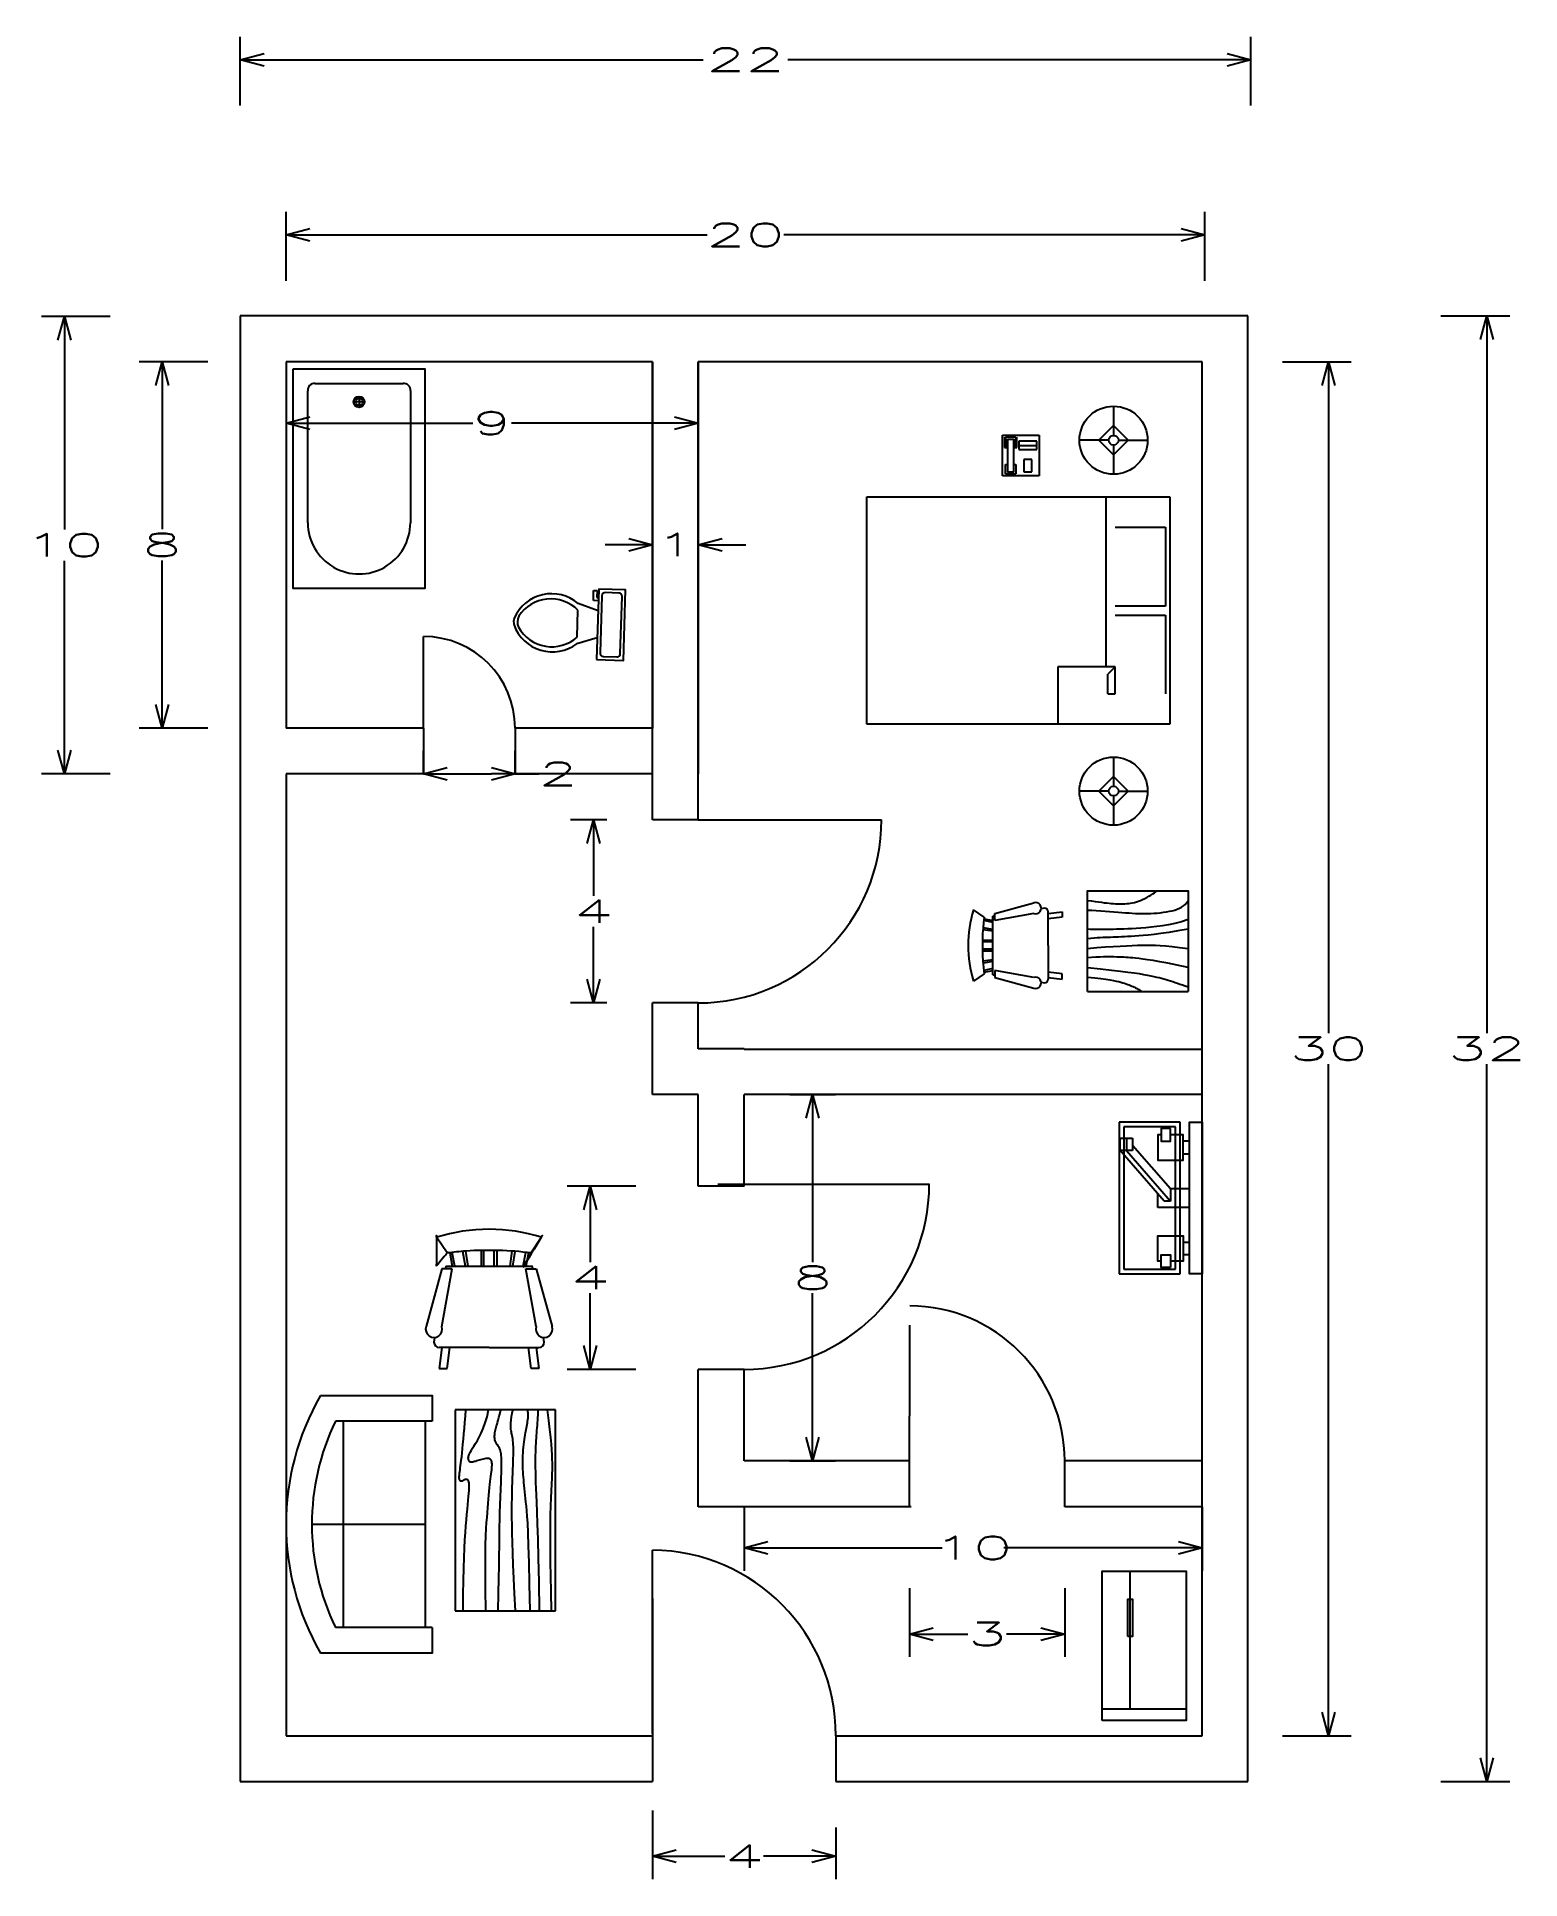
# Model space of a CAD drawing. Header units: inches. Extents: x 39.3 to 71.7, y 7.7 to 47.9.
import ezdxf

# ---------------------------------------------------------------- set-up
doc = ezdxf.new("R2010")
doc.units = ezdxf.units.IN
doc.header["$MEASUREMENT"] = 0
doc.styles.get("Standard").update_dxf_attribs({"font": 'txt.shx', "width": 2})
doc.dimstyles.get("Standard").update_dxf_attribs({"dimtxt": 0.5, "dimasz": 0.518, "dimexe": 0.5, "dimexo": 1, "dimgap": 0.09, "dimtad": 0, "dimtih": 1, "dimtoh": 1, "dimdec": 0, "dimzin": 0, "dimdsep": 46, "dimtxsty": 'Standard', "dimblk": 'OPEN30', "dimcen": 0.09, "dimadec": 0, "dimazin": 0, "dimtfac": 1, "dimtdec": 0, "dimtofl": 0, "dimtmove": 0, "dimatfit": 3, "dimfxl": 1, "dimfxlon": 1, "dimtolj": 1, "dimtzin": 0, "dimarcsym": 0})

# ---------------------------------------------------------------- blocks, each defined once
blk = doc.blocks.new('_Open30')
at = {"color": 0, "linetype": 'ByBlock', "lineweight": -2}
for p, q in [((-1, 0.268), (0, 0)), ((0, 0), (-1, -0.268)), ((0, 0), (-1, 0))]:
    blk.add_line(p, q, dxfattribs=at)
blk = doc.blocks.new('*D1')
at = {"color": 0, "lineweight": -2}
for p, q in [((66.537, 40.851), (68.037, 40.851)), ((67.537, 40.333), (67.537, 26.191)), ((67.537, 11.369), (67.537, 25.511)), ((66.537, 10.851), (68.037, 10.851))]:
    blk.add_line(p, q, dxfattribs=at)
at = {"layer": 'Defpoints', "color": 0}
for p in [(64.779, 40.851), (64.779, 10.851), (67.537, 10.851)]:
    blk.add_point(p, dxfattribs=at)
at = {"color": 0, "lineweight": -2, "xscale": 0.5180000000000003, "yscale": 0.5180000000000003, "zscale": 0.5180000000000003}
for p, rotation in [((67.537, 40.851), 90), ((67.537, 10.851), 270)]:
    blk.add_blockref('_Open30', p, dxfattribs=dict(at, rotation=rotation))
at = {"color": 0, "insert": (67.537, 25.851), "char_height": 0.5, "attachment_point": 5}
blk.add_mtext('\\A1;30', dxfattribs=at)
blk = doc.blocks.new('*D2')
at = {"color": 0, "lineweight": -2}
for p, q in [((69.996, 41.851), (71.496, 41.851)), ((70.996, 41.333), (70.996, 26.191)), ((70.996, 10.369), (70.996, 25.511)), ((69.996, 9.851), (71.496, 9.851))]:
    blk.add_line(p, q, dxfattribs=at)
at = {"layer": 'Defpoints', "color": 0}
for p in [(65.779, 41.851), (65.779, 9.851), (70.996, 9.851)]:
    blk.add_point(p, dxfattribs=at)
at = {"color": 0, "lineweight": -2, "xscale": 0.5180000000000003, "yscale": 0.5180000000000003, "zscale": 0.5180000000000003}
for p, rotation in [((70.996, 41.851), 90), ((70.996, 9.851), 270)]:
    blk.add_blockref('_Open30', p, dxfattribs=dict(at, rotation=rotation))
at = {"color": 0, "insert": (70.996, 25.851), "char_height": 0.5, "attachment_point": 5}
blk.add_mtext('\\A1;32', dxfattribs=at)
blk = doc.blocks.new('*D3')
at = {"color": 0, "lineweight": -2}
for p, q in [((44.779, 42.619), (44.779, 44.119)), ((64.842, 42.619), (64.842, 44.119)), ((45.297, 43.619), (53.97, 43.619)), ((64.324, 43.619), (55.65, 43.619))]:
    blk.add_line(p, q, dxfattribs=at)
at = {"layer": 'Defpoints', "color": 0}
for p in [(64.842, 43.619), (44.779, 40.851), (64.842, 40.851)]:
    blk.add_point(p, dxfattribs=at)
at = {"color": 0, "lineweight": -2, "xscale": 0.5180000000000003, "yscale": 0.5180000000000003, "zscale": 0.5180000000000003, "rotation": 180}
blk.add_blockref('_Open30', (44.779, 43.619), dxfattribs=at)
at = {"color": 0, "lineweight": -2, "xscale": 0.5180000000000003, "yscale": 0.5180000000000003, "zscale": 0.5180000000000003}
blk.add_blockref('_Open30', (64.842, 43.619), dxfattribs=at)
at = {"color": 0, "insert": (54.81, 43.619), "char_height": 0.5, "attachment_point": 5}
blk.add_mtext('\\A1;20', dxfattribs=at)
blk = doc.blocks.new('*D4')
at = {"color": 0, "lineweight": -2}
for p, q in [((43.779, 46.443), (43.779, 47.943)), ((65.842, 46.443), (65.842, 47.943)), ((44.297, 47.443), (53.887, 47.443)), ((65.324, 47.443), (55.734, 47.443))]:
    blk.add_line(p, q, dxfattribs=at)
at = {"layer": 'Defpoints', "color": 0}
for p in [(65.842, 47.443), (43.779, 41.851), (65.842, 41.851)]:
    blk.add_point(p, dxfattribs=at)
at = {"color": 0, "lineweight": -2, "xscale": 0.5180000000000003, "yscale": 0.5180000000000003, "zscale": 0.5180000000000003, "rotation": 180}
blk.add_blockref('_Open30', (43.779, 47.443), dxfattribs=at)
at = {"color": 0, "lineweight": -2, "xscale": 0.5180000000000003, "yscale": 0.5180000000000003, "zscale": 0.5180000000000003}
blk.add_blockref('_Open30', (65.842, 47.443), dxfattribs=at)
at = {"color": 0, "insert": (54.81, 47.443), "char_height": 0.5, "attachment_point": 5}
blk.add_mtext('\\A1;22', dxfattribs=at)
blk = doc.blocks.new('*D5')
at = {"color": 0, "lineweight": -2}
for p, q in [((52.779, 9.221), (52.779, 7.721)), ((56.779, 8.851), (56.779, 7.721)), ((53.297, 8.221), (54.356, 8.221)), ((56.261, 8.221), (55.202, 8.221))]:
    blk.add_line(p, q, dxfattribs=at)
at = {"layer": 'Defpoints', "color": 0}
for p in [(52.779, 10.903), (56.779, 9.851), (56.779, 8.221)]:
    blk.add_point(p, dxfattribs=at)
at = {"color": 0, "lineweight": -2, "xscale": 0.5180000000000003, "yscale": 0.5180000000000003, "zscale": 0.5180000000000003, "rotation": 180}
blk.add_blockref('_Open30', (52.779, 8.221), dxfattribs=at)
at = {"color": 0, "lineweight": -2, "xscale": 0.5180000000000003, "yscale": 0.5180000000000003, "zscale": 0.5180000000000003}
blk.add_blockref('_Open30', (56.779, 8.221), dxfattribs=at)
at = {"color": 0, "insert": (54.779, 8.221), "char_height": 0.5, "attachment_point": 5}
blk.add_mtext('\\A1;4', dxfattribs=at)
blk = doc.blocks.new('*D10')
at = {"color": 0, "lineweight": -2}
for p, q in [((43.071, 40.851), (41.571, 40.851)), ((42.071, 40.333), (42.071, 37.191)), ((42.071, 33.369), (42.071, 36.511)), ((43.071, 32.851), (41.571, 32.851))]:
    blk.add_line(p, q, dxfattribs=at)
at = {"layer": 'Defpoints', "color": 0}
for p in [(42.071, 40.851), (44.779, 40.851), (44.779, 32.851)]:
    blk.add_point(p, dxfattribs=at)
at = {"color": 0, "lineweight": -2, "xscale": 0.5180000000000003, "yscale": 0.5180000000000003, "zscale": 0.5180000000000003}
for p, rotation in [((42.071, 40.851), 90), ((42.071, 32.851), 270)]:
    blk.add_blockref('_Open30', p, dxfattribs=dict(at, rotation=rotation))
at = {"color": 0, "insert": (42.071, 36.851), "char_height": 0.5, "attachment_point": 5}
blk.add_mtext('\\A1;8', dxfattribs=at)
blk = doc.blocks.new('*D11')
at = {"color": 0, "lineweight": -2}
for p, q in [((40.937, 41.838), (39.437, 41.838)), ((39.937, 41.32), (39.937, 37.185)), ((39.937, 32.369), (39.937, 36.505)), ((40.937, 31.851), (39.437, 31.851))]:
    blk.add_line(p, q, dxfattribs=at)
at = {"layer": 'Defpoints', "color": 0}
for p in [(39.937, 41.838), (44.779, 41.838), (44.779, 31.851)]:
    blk.add_point(p, dxfattribs=at)
at = {"color": 0, "lineweight": -2, "xscale": 0.5180000000000003, "yscale": 0.5180000000000003, "zscale": 0.5180000000000003}
for p, rotation in [((39.937, 41.838), 90), ((39.937, 31.851), 270)]:
    blk.add_blockref('_Open30', p, dxfattribs=dict(at, rotation=rotation))
at = {"color": 0, "insert": (39.937, 36.845), "char_height": 0.5, "attachment_point": 5}
blk.add_mtext('\\A1;10', dxfattribs=at)
blk = doc.blocks.new('*D12')
at = {"color": 0, "lineweight": -2}
for p, q in [((52.779, 36.851), (52.779, 37.351)), ((53.779, 36.851), (53.779, 37.351)), ((52.261, 36.851), (51.743, 36.851)), ((54.297, 36.851), (54.815, 36.851))]:
    blk.add_line(p, q, dxfattribs=at)
at = {"layer": 'Defpoints', "color": 0}
for p in [(52.779, 36.851), (53.779, 36.851), (53.779, 36.851)]:
    blk.add_point(p, dxfattribs=at)
at = {"color": 0, "lineweight": -2, "xscale": 0.5180000000000003, "yscale": 0.5180000000000003, "zscale": 0.5180000000000003}
blk.add_blockref('_Open30', (52.779, 36.851), dxfattribs=at)
at = {"color": 0, "lineweight": -2, "xscale": 0.5180000000000003, "yscale": 0.5180000000000003, "zscale": 0.5180000000000003, "rotation": 180}
blk.add_blockref('_Open30', (53.779, 36.851), dxfattribs=at)
at = {"color": 0, "insert": (53.279, 36.851), "char_height": 0.5, "attachment_point": 5}
blk.add_mtext('\\A1;1', dxfattribs=at)
blk = doc.blocks.new('*D13')
at = {"color": 0, "lineweight": -2}
for p, q in [((47.779, 31.851), (47.779, 32.351)), ((49.779, 31.851), (49.779, 32.351)), ((48.297, 31.851), (49.261, 31.851)), ((49.779, 31.851), (50.297, 31.851))]:
    blk.add_line(p, q, dxfattribs=at)
at = {"layer": 'Defpoints', "color": 0}
for p in [(47.779, 31.851), (49.779, 31.851), (49.779, 31.851)]:
    blk.add_point(p, dxfattribs=at)
at = {"color": 0, "lineweight": -2, "xscale": 0.5180000000000003, "yscale": 0.5180000000000003, "zscale": 0.5180000000000003, "rotation": 180}
blk.add_blockref('_Open30', (47.779, 31.851), dxfattribs=at)
at = {"color": 0, "lineweight": -2, "xscale": 0.5180000000000003, "yscale": 0.5180000000000003, "zscale": 0.5180000000000003}
blk.add_blockref('_Open30', (49.779, 31.851), dxfattribs=at)
at = {"color": 0, "insert": (50.72, 31.851), "char_height": 0.5, "attachment_point": 5}
blk.add_mtext('\\A1;2', dxfattribs=at)
blk = doc.blocks.new('*D14')
at = {"color": 0, "lineweight": -2}
for p, q in [((44.779, 39.851), (44.779, 39.009)), ((53.779, 39.851), (53.779, 39.009)), ((45.297, 39.509), (48.856, 39.509)), ((53.261, 39.509), (49.702, 39.509))]:
    blk.add_line(p, q, dxfattribs=at)
at = {"layer": 'Defpoints', "color": 0}
for p in [(44.779, 40.851), (53.779, 40.851), (53.779, 39.509)]:
    blk.add_point(p, dxfattribs=at)
at = {"color": 0, "lineweight": -2, "xscale": 0.5180000000000003, "yscale": 0.5180000000000003, "zscale": 0.5180000000000003, "rotation": 180}
blk.add_blockref('_Open30', (44.779, 39.509), dxfattribs=at)
at = {"color": 0, "lineweight": -2, "xscale": 0.5180000000000003, "yscale": 0.5180000000000003, "zscale": 0.5180000000000003}
blk.add_blockref('_Open30', (53.779, 39.509), dxfattribs=at)
at = {"color": 0, "insert": (49.279, 39.509), "char_height": 0.5, "attachment_point": 5}
blk.add_mtext('\\A1;9', dxfattribs=at)
blk = doc.blocks.new('*D15')
at = {"color": 0, "lineweight": -2}
for p, q in [((51.779, 30.851), (50.992, 30.851)), ((51.492, 30.333), (51.492, 29.191)), ((51.492, 27.369), (51.492, 28.511)), ((51.779, 26.851), (50.992, 26.851))]:
    blk.add_line(p, q, dxfattribs=at)
at = {"layer": 'Defpoints', "color": 0}
for p in [(52.779, 30.851), (51.492, 26.851), (52.779, 26.851)]:
    blk.add_point(p, dxfattribs=at)
at = {"color": 0, "lineweight": -2, "xscale": 0.5180000000000003, "yscale": 0.5180000000000003, "zscale": 0.5180000000000003}
for p, rotation in [((51.492, 30.851), 90), ((51.492, 26.851), 270)]:
    blk.add_blockref('_Open30', p, dxfattribs=dict(at, rotation=rotation))
at = {"color": 0, "insert": (51.492, 28.851), "char_height": 0.5, "attachment_point": 5}
blk.add_mtext('\\A1;4', dxfattribs=at)
blk = doc.blocks.new('*D16')
at = {"color": 0, "lineweight": -2}
for p, q in [((55.779, 24.851), (56.776, 24.851)), ((56.276, 24.333), (56.276, 21.191)), ((56.276, 17.369), (56.276, 20.511)), ((55.779, 16.851), (56.776, 16.851))]:
    blk.add_line(p, q, dxfattribs=at)
at = {"layer": 'Defpoints', "color": 0}
for p in [(54.779, 24.851), (54.779, 16.851), (56.276, 16.851)]:
    blk.add_point(p, dxfattribs=at)
at = {"color": 0, "lineweight": -2, "xscale": 0.5180000000000003, "yscale": 0.5180000000000003, "zscale": 0.5180000000000003}
for p, rotation in [((56.276, 24.851), 90), ((56.276, 16.851), 270)]:
    blk.add_blockref('_Open30', p, dxfattribs=dict(at, rotation=rotation))
at = {"color": 0, "insert": (56.276, 20.851), "char_height": 0.5, "attachment_point": 5}
blk.add_mtext('\\A1;8', dxfattribs=at)
blk = doc.blocks.new('*D17')
at = {"color": 0, "lineweight": -2}
for p, q in [((54.779, 15.851), (54.779, 14.452)), ((64.779, 15.851), (64.779, 14.452)), ((55.297, 14.952), (59.106, 14.952)), ((64.261, 14.952), (60.452, 14.952))]:
    blk.add_line(p, q, dxfattribs=at)
at = {"layer": 'Defpoints', "color": 0}
for p in [(54.779, 16.851), (64.779, 16.851), (64.779, 14.952)]:
    blk.add_point(p, dxfattribs=at)
at = {"color": 0, "lineweight": -2, "xscale": 0.5180000000000003, "yscale": 0.5180000000000003, "zscale": 0.5180000000000003, "rotation": 180}
blk.add_blockref('_Open30', (54.779, 14.952), dxfattribs=at)
at = {"color": 0, "lineweight": -2, "xscale": 0.5180000000000003, "yscale": 0.5180000000000003, "zscale": 0.5180000000000003}
blk.add_blockref('_Open30', (64.779, 14.952), dxfattribs=at)
at = {"color": 0, "insert": (59.779, 14.952), "char_height": 0.5, "attachment_point": 5}
blk.add_mtext('\\A1;10', dxfattribs=at)
blk = doc.blocks.new('*D18')
at = {"color": 0, "lineweight": -2}
for p, q in [((52.418, 22.851), (50.918, 22.851)), ((51.418, 22.333), (51.418, 21.191)), ((51.418, 19.369), (51.418, 20.511)), ((52.418, 18.851), (50.918, 18.851))]:
    blk.add_line(p, q, dxfattribs=at)
at = {"layer": 'Defpoints', "color": 0}
for p in [(53.779, 22.851), (51.418, 18.851), (53.779, 18.851)]:
    blk.add_point(p, dxfattribs=at)
at = {"color": 0, "lineweight": -2, "xscale": 0.5180000000000003, "yscale": 0.5180000000000003, "zscale": 0.5180000000000003}
for p, rotation in [((51.418, 22.851), 90), ((51.418, 18.851), 270)]:
    blk.add_blockref('_Open30', p, dxfattribs=dict(at, rotation=rotation))
at = {"color": 0, "insert": (51.418, 20.851), "char_height": 0.5, "attachment_point": 5}
blk.add_mtext('\\A1;4', dxfattribs=at)
blk = doc.blocks.new('*D19')
at = {"color": 0, "lineweight": -2}
for p, q in [((58.393, 14.071), (58.393, 12.571)), ((61.779, 14.071), (61.779, 12.571)), ((58.911, 13.071), (59.663, 13.071)), ((61.261, 13.071), (60.509, 13.071))]:
    blk.add_line(p, q, dxfattribs=at)
at = {"layer": 'Defpoints', "color": 0}
for p in [(58.393, 15.85), (61.779, 15.851), (61.779, 13.071)]:
    blk.add_point(p, dxfattribs=at)
at = {"color": 0, "lineweight": -2, "xscale": 0.5180000000000003, "yscale": 0.5180000000000003, "zscale": 0.5180000000000003, "rotation": 180}
blk.add_blockref('_Open30', (58.393, 13.071), dxfattribs=at)
at = {"color": 0, "lineweight": -2, "xscale": 0.5180000000000003, "yscale": 0.5180000000000003, "zscale": 0.5180000000000003}
blk.add_blockref('_Open30', (61.779, 13.071), dxfattribs=at)
at = {"color": 0, "insert": (60.086, 13.071), "char_height": 0.5, "attachment_point": 5}
blk.add_mtext('\\A1;3', dxfattribs=at)
blk = doc.blocks.new('Lamp - Table')
at = {"linetype": 'Continuous'}
for p, q in [((0, 7), (0, 1)), ((-1, 0), (-7, 0)), ((0, 3), (-3, 0)), ((-3, 0), (0, -3)), ((3, 0), (0, 3)), ((0, -3), (3, 0)), ((1, 0), (7, 0)), ((0, -1), (0, -7))]:
    blk.add_line(p, q, dxfattribs=at)
for radius in [7, 1]:
    blk.add_circle((0, 0), radius, dxfattribs=at)
blk = doc.blocks.new('Sofa - Roundback Loveseat 5 ft.')
at = {"linetype": 'Continuous'}
for p, q in [((0, -32.44198), (0, -5.99998)), ((-24, -33.99998), (-24, -11.46958)), ((24.00004, -33.99998), (24.00004, -11.46958)), ((-23.9998, -13.38178), (23.99986, -13.38178)), ((-24, -32.44198), (24.00004, -32.44198))]:
    blk.add_line(p, q, dxfattribs=at)
for points in [[(-24, -33.99998), (-30, -33.99998), (-30, -7.99998)], [(30.00004, -7.99998), (30.00004, -33.99998), (24.00004, -33.99998)]]:
    blk.add_lwpolyline(points, dxfattribs=at)
for centre, radius, start, end in [((0, -60.24998), 60.24998, 60.13715, 119.8628), ((0, -61.38438), 55.38444, 64.32083, 115.6792)]:
    blk.add_arc(centre, radius, start, end, dxfattribs=at)
blk = doc.blocks.new('Faucet - kit sink front')
for p, q in [((-0.25, 3), (3.75, 6.5)), ((3.75, 6), (-0.25, 2.5)), ((3.75, 6), (3.75, 6.5)), ((3.75, 6.5), (4.75, 6.5)), ((3.75, 5.5), (3.75, 6)), ((4.75, 6), (3.75, 6)), ((4.75, 6.5), (4.75, 6)), ((4.75, 6), (4.75, 5.5)), ((4.1921, 5.5041), (0.75, 2.5)), ((4.75, 5.5), (3.75, 5.5)), ((-0.75, 3.5), (0.3192, 3.5)), ((-0.75, 1), (-0.75, 3.5)), ((-0.25, 2.5), (-0.25, 3)), ((-4.5, 1), (-4.5, 1.5)), ((-3.5, 1.5), (-3.5, 1)), ((0.75, 2.5), (-0.25, 2.5)), ((0.75, 2.5), (0.75, 1)), ((3.5, 1.5), (3.5, 1)), ((4.5, 1), (4.5, 1.5))]:
    blk.add_line(p, q)
for points in [[(-5.5, 2.5), (-5.5, 3.25), (-4.5, 3.25), (-4.5, 2.5)], [(5.5, 2.5), (5.5, 3.25), (4.5, 3.25), (4.5, 2.5)], [(-6, 0), (-6, 1), (6, 1), (6, 0)]]:
    blk.add_lwpolyline(points, close=True)
for points in [[(-5, 3.2513), (-5, 3.5), (-3, 3.5), (-3, 1.5), (-5, 1.5), (-5, 2.5)], [(5, 3.2513), (5, 3.5), (3, 3.5), (3, 1.5), (5, 1.5), (5, 2.5)]]:
    blk.add_lwpolyline(points)
blk = doc.blocks.new('Refrigerator-2 door - 36 in front')
for p, q in [((12, 5), (12, 64)), ((0, 5), (36, 5))]:
    blk.add_line(p, q)
for points in [[(0, 0), (0, 64), (36, 64), (36, 0)], [(11, 36), (11, 52), (13, 52), (13, 36)]]:
    blk.add_lwpolyline(points, close=True)
blk = doc.blocks.new('Table - Rectangular Woodgrain 60 x 30 in.')
at = {"linetype": 'Continuous'}
for p, q in [((0, 0), (0, -30)), ((60, 0), (0, 0)), ((60, -30), (60, 0)), ((0, -30), (60, -30))]:
    blk.add_line(p, q, dxfattribs=at)
for points in [[(0, -2.4), (4.8155, -2.418), (9.0302, -2.4688), (12.709, -2.5477), (15.9167, -2.65), (18.7181, -2.7711), (21.1781, -2.9063), (23.3616, -3.0508), (25.3333, -3.2), (27.1477, -3.3495), (28.8172, -3.4958), (30.3437, -3.636), (31.7291, -3.7667), (32.9756, -3.8849), (34.0849, -3.9875), (35.059, -4.0714), (35.9, -4.1334), (36.6114, -4.1711), (37.2041, -4.1854), (37.6906, -4.1779), (38.0833, -4.15), (38.3948, -4.1034), (38.6375, -4.0396), (38.8239, -3.9602), (38.9666, -3.8667), (39.0764, -3.7608), (39.1573, -3.6448), (39.2116, -3.521), (39.2416, -3.3917), (39.2498, -3.2593), (39.2385, -3.1261), (39.21, -2.9944), (39.1666, -2.8667), (39.111, -2.7447), (39.0468, -2.6281), (38.978, -2.5163), (38.9083, -2.4083), (38.8418, -2.3035), (38.7823, -2.201), (38.7337, -2.1001), (38.7, -2), (38.6844, -1.9003), (38.6875, -1.8021), (38.7094, -1.707), (38.75, -1.6167), (38.8094, -1.5326), (38.8875, -1.4563), (38.9844, -1.3893), (39.1, -1.3333), (39.2351, -1.2896), (39.3937, -1.2583), (39.5804, -1.2396), (39.8, -1.2333), (40.057, -1.2396), (40.3562, -1.2583), (40.7023, -1.2896), (41.1, -1.3333), (41.5547, -1.3895), (42.0755, -1.4573), (42.6721, -1.5361), (43.3542, -1.625), (44.1316, -1.7233), (45.014, -1.8302), (46.0114, -1.9449), (47.1333, -2.0667), (48.3862, -2.1947), (49.7625, -2.3281), (51.2513, -2.4663), (52.8416, -2.6083), (54.5226, -2.7535), (56.2833, -2.9011), (58.1127, -3.0501), (60, -3.2)], [(0, -9.2), (6.5759, -9.0858), (11.9385, -9.0365), (16.2527, -9.0418), (19.6833, -9.0917), (22.3952, -9.1759), (24.5531, -9.2844), (26.322, -9.4069), (27.8666, -9.5333), (29.3241, -9.6553), (30.7203, -9.7719), (32.0532, -9.8837), (33.3208, -9.9917), (34.5213, -10.0965), (35.6526, -10.199), (36.7128, -10.2999), (37.7, -10.4), (38.6129, -10.4996), (39.4531, -10.5969), (40.223, -10.6895), (40.925, -10.775), (41.5613, -10.8512), (42.1344, -10.9156), (42.6465, -10.966), (43.1, -11), (43.4976, -11.0158), (43.8437, -11.0136), (44.143, -10.9942), (44.4, -10.9583), (44.6195, -10.9069), (44.8062, -10.8406), (44.9648, -10.7603), (45.1, -10.6667), (45.2155, -10.5598), (45.3114, -10.4365), (45.3871, -10.2929), (45.4416, -10.125), (45.4743, -9.929), (45.4844, -9.7011), (45.4709, -9.4371), (45.4333, -9.1333), (45.3716, -8.7883), (45.2896, -8.4104), (45.1919, -8.0107), (45.0833, -7.6), (44.9685, -7.1893), (44.8521, -6.7896), (44.7388, -6.4117), (44.6333, -6.0667), (44.54, -5.7628), (44.4614, -5.4979), (44.4001, -5.2675), (44.3583, -5.0667), (44.3384, -4.8909), (44.3427, -4.7354), (44.3736, -4.5956), (44.4333, -4.4667), (44.5236, -4.3453), (44.6427, -4.2333), (44.7884, -4.1339), (44.9583, -4.05), (45.1501, -3.9849), (45.3614, -3.9417), (45.59, -3.9234), (45.8333, -3.9333), (46.0915, -3.9749), (46.3734, -4.0531), (46.6906, -4.1736), (47.0542, -4.3417), (47.4756, -4.5629), (47.9661, -4.8427), (48.5372, -5.1866), (49.2, -5.6), (49.9676, -6.0844), (50.8594, -6.625), (51.8965, -7.2031), (53.1, -7.8), (54.491, -8.3969), (56.0906, -8.975), (57.9199, -9.5156), (60, -10)], [(0, -12.8), (5.1847, -12.9322), (9.6213, -13.0323), (13.3963, -13.1059), (16.5958, -13.1583), (19.3063, -13.1952), (21.614, -13.2219), (23.6054, -13.2439), (25.3666, -13.2667), (26.9728, -13.2947), (28.4531, -13.3281), (29.8256, -13.3663), (31.1083, -13.4083), (32.3191, -13.4535), (33.476, -13.501), (34.597, -13.5501), (35.7, -13.6), (36.7984, -13.6497), (37.8875, -13.6979), (38.9578, -13.743), (40, -13.7833), (41.0047, -13.8174), (41.9625, -13.8438), (42.864, -13.8607), (43.7, -13.8667), (44.4631, -13.8604), (45.1552, -13.8417), (45.7801, -13.8104), (46.3416, -13.7667), (46.8439, -13.7104), (47.2906, -13.6417), (47.6858, -13.5604), (48.0333, -13.4667), (48.3375, -13.3608), (48.6042, -13.2448), (48.8396, -13.121), (49.05, -12.9917), (49.2417, -12.8593), (49.4208, -12.7261), (49.5937, -12.5944), (49.7667, -12.4667), (49.9452, -12.3451), (50.1323, -12.2313), (50.3303, -12.1268), (50.5416, -12.0333), (50.7686, -11.9524), (51.0135, -11.8854), (51.2788, -11.8341), (51.5666, -11.8), (51.8785, -11.7843), (52.2116, -11.7865), (52.562, -11.8059), (52.926, -11.8417), (53.2998, -11.8931), (53.6795, -11.9594), (54.0614, -12.0397), (54.4416, -12.1333), (54.8223, -12.2401), (55.2293, -12.3625), (55.6942, -12.5037), (56.2489, -12.6667), (56.9251, -12.8547), (57.7545, -13.0708), (58.7689, -13.3182), (60, -13.6)], [(0, -18), (5.124, -17.7273), (9.6609, -17.5057), (13.6705, -17.3303), (17.2125, -17.1958), (20.3467, -17.0973), (23.1328, -17.0297), (25.6307, -16.9878), (27.9, -16.9667), (29.9928, -16.9617), (31.9302, -16.9703), (33.7254, -16.9907), (35.3917, -17.0208), (36.9423, -17.0588), (38.3906, -17.1026), (39.7499, -17.1503), (41.0333, -17.2), (42.2519, -17.2496), (43.4073, -17.2969), (44.4986, -17.3395), (45.525, -17.375), (46.4858, -17.4012), (47.3802, -17.4156), (48.2074, -17.416), (48.9667, -17.4), (49.6583, -17.3662), (50.2872, -17.3167), (50.8595, -17.2547), (51.3812, -17.1833), (51.8584, -17.1057), (52.2971, -17.025), (52.7034, -16.9443), (53.0833, -16.8667), (53.443, -16.7951), (53.789, -16.7313), (54.128, -16.6768), (54.4666, -16.6334), (54.8115, -16.6024), (55.1693, -16.5854), (55.5465, -16.5841), (55.95, -16.6), (56.3828, -16.6337), (56.8346, -16.6823), (57.2915, -16.7418), (57.7396, -16.8084), (58.165, -16.878), (58.5539, -16.9469), (58.8924, -17.0111), (59.1666, -17.0667), (59.3679, -17.1107), (59.5078, -17.1438), (59.6032, -17.1675), (59.6708, -17.1833), (59.7275, -17.193), (59.7901, -17.1979), (59.8753, -17.1998), (60, -17.2)], [(0, -22.4), (8.0098, -22.2501), (14.4094, -22.1011), (19.4168, -21.9535), (23.25, -21.8083), (26.1269, -21.6663), (28.2656, -21.5281), (29.884, -21.3947), (31.2, -21.2667), (32.3967, -21.1448), (33.5172, -21.0292), (34.5697, -20.9198), (35.5625, -20.8167), (36.5037, -20.7198), (37.4015, -20.6292), (38.2642, -20.5448), (39.1, -20.4667), (39.9164, -20.3951), (40.7187, -20.3313), (41.5117, -20.2768), (42.3, -20.2333), (43.0883, -20.2024), (43.8812, -20.1854), (44.6836, -20.1841), (45.5, -20.2), (46.3328, -20.234), (47.1747, -20.2844), (48.0163, -20.3488), (48.8479, -20.425), (49.66, -20.5106), (50.4429, -20.6031), (51.1872, -20.7004), (51.8833, -20.8), (52.5246, -20.8999), (53.1166, -20.9995), (53.6681, -21.0983), (54.1875, -21.1958), (54.6834, -21.2919), (55.1646, -21.3859), (55.6394, -21.4777), (56.1167, -21.5667), (56.6028, -21.6515), (57.0961, -21.7266), (57.5929, -21.7852), (58.0896, -21.8208), (58.5823, -21.8268), (59.0674, -21.7964), (59.5412, -21.723), (60, -21.6)], [(0, -25.2), (8.6355, -25.0504), (15.7026, -24.9031), (21.4049, -24.7606), (25.9458, -24.625), (29.529, -24.4988), (32.3578, -24.3844), (34.6359, -24.284), (36.5667, -24.2), (38.3213, -24.1341), (39.9417, -24.0854), (41.437, -24.0523), (42.8167, -24.0333), (44.0901, -24.0268), (45.2667, -24.0313), (46.3557, -24.0451), (47.3667, -24.0667), (48.309, -24.0947), (49.1928, -24.1287), (50.0284, -24.168), (50.826, -24.2125), (51.5959, -24.2617), (52.3483, -24.3151), (53.0935, -24.3725), (53.8417, -24.4334), (54.6009, -24.497), (55.3699, -24.561), (56.1454, -24.6226), (56.9239, -24.6792), (57.7021, -24.7279), (58.4764, -24.7662), (59.2435, -24.7911), (60, -24.8)], [(0, -28.8), (5.6867, -28.6681), (10.45, -28.5698), (14.407, -28.5012), (17.675, -28.4584), (20.3711, -28.4374), (22.6125, -28.4344), (24.5164, -28.4455), (26.2, -28.4667), (27.762, -28.4947), (29.2276, -28.5281), (30.6033, -28.5663), (31.8958, -28.6084), (33.1118, -28.6535), (34.2578, -28.7011), (35.3405, -28.7501), (36.3666, -28.8), (37.3443, -28.8497), (38.288, -28.8974), (39.2137, -28.9412), (40.1375, -28.9792), (41.0753, -29.0093), (42.0432, -29.0297), (43.0572, -29.0384), (44.1333, -29.0333), (45.2936, -29.0114), (46.5843, -28.9641), (48.0579, -28.8816), (49.7666, -28.7542), (51.7629, -28.5721), (54.0989, -28.3255), (56.8272, -28.0048), (60, -27.6)]]:
    blk.add_lwpolyline(points, dxfattribs=at)
blk = doc.blocks.new('Chair - Rocking')
at = {"linetype": 'Continuous'}
for p, q in [((-8, -4.5), (-10, -1.5)), ((8, -4.5), (10, -1.5)), ((-8.23428, -6.99939), (-8.3093, -7.47958)), ((-8.23041, -7), (8.23915, -7)), ((-7.5, -4.5), (-7, -7)), ((-6.5, -7), (-7.02225, -4.43)), ((-4.5, -7), (-4.96674, -4.19951)), ((-4, -7), (-4.40532, -4.16272)), ((-1.5, -4.05012), (-1.5, -7)), ((-1, -7), (-1, -4.05012)), ((1, -7), (1, -4.04655)), ((1.5, -4.05012), (1.5, -7)), ((4, -7), (4.40187, -4.18694)), ((4.5, -7), (4.96761, -4.19437)), ((6.5, -7), (7, -4.4057)), ((7.5, -4.5), (7, -7)), ((8.31071, -7.48854), (8.23449, -7.00073)), ((-9, -7.5), (-12, -18.49999)), ((-7, -7.5), (-9, -7.5)), ((-9, -18.49999), (-7, -7.5)), ((7, -7.5), (9, -7.5)), ((9, -18.49999), (7, -7.5)), ((9, -7.5), (12, -18.49999)), ((-10.36644, -20.64523), (-10.5, -21.49999)), ((10.5, -21.49999), (10.3575, -20.58798)), ((-9, -22.49999), (-9.5, -26.49999)), ((0, -22.49999), (-9.5, -22.49999)), ((-8, -26.49999), (-7.5, -22.49999)), ((0, -22.49999), (9.5, -22.49999)), ((8, -26.49999), (7.5, -22.49999)), ((9, -22.49999), (9.5, -26.49999)), ((-9.5, -26.49999), (-8, -26.49999)), ((9.5, -26.49999), (8, -26.49999))]:
    blk.add_line(p, q, dxfattribs=at)
for centre, radius, start, end in [((0, -34.08333), 34.08333, 72.93847, 107.0615), ((0, -68.25004), 64.25, 93.92211, 97.15267), ((0, -68.25004), 64.25, 82.84733, 93.92211), ((-10.5, -18.99999), 1.58114, 161.5651, 18.43495), ((10.5, -18.99999), 1.58114, 161.5651, 18.43495), ((-9.5, -21.49999), 1, 180, 270), ((9.5, -21.49999), 1, 270, 0)]:
    blk.add_arc(centre, radius, start, end, dxfattribs=at)
blk = doc.blocks.new('Toilet - top')
for p, q in [((9.5, -6), (9.5, -2)), ((-10, -8.5), (-8, -8.5)), ((-10, -9.5), (-10, -8.5)), ((-7, -9.5), (-10, -9.5)), ((-8, -8.5), (-8, -8)), ((-7, -8), (-7, -9.5)), ((-4, -8), (-6, -14)), ((4, -8), (6, -14)), ((4, -14), (-4, -14))]:
    blk.add_line(p, q)
blk.add_lwpolyline([(10.5, -8), (10.5, 0), (-10.5, 0), (-10.5, -8)], close=True)
for points in [[(-9.5, -2), (-9.5, -6)], [(8.5, -1), (-8.5, -1)], [(-8.5, -7), (8.5, -7)]]:
    blk.add_lwpolyline(points)
for centre, radius, start, end in [((-8.62, -1.88), 0.884, 81.8699, 188.1301), ((8.62, -1.88), 0.884, 351.8699, 98.1301), ((-8.62, -6.12), 0.884, 171.8699, 278.1301), ((8.62, -6.12), 0.884, 261.8699, 8.1301), ((3.52, -21.58), 12.17, 141.4691, 247.9714), ((4.2, -21.82), 11.33, 136.3677, 238.9468), ((-3.52, -21.58), 12.17, 292.0284, 38.5307), ((-4.2, -21.82), 11.33, 301.053, 43.6321), ((0, -27.88), 4, 245.7318, 294.2682), ((0, -29), 4, 254.8605, 285.1395)]:
    blk.add_arc(centre, radius, start, end)
blk = doc.blocks.new('Bath Tub - 26 x 60 in.')
for p, q in [((8, -18), (10, -18)), ((9, -17), (9, -19))]:
    blk.add_line(p, q)
blk.add_lwpolyline([(0, -36), (0, 0), (60, 0), (60, -36)], close=True)
for points in [[(6, -4), (42, -4)], [(4, -30), (4, -6)], [(42, -32), (6, -32)]]:
    blk.add_lwpolyline(points)
for radius in [1.5, 1]:
    blk.add_circle((9, -18), radius)
for centre, radius, start, end in [((5.75, -5.75), 1.77, 81.8699, 188.1301), ((42, -18), 14, 270, 90), ((5.75, -30.25), 1.77, 171.8699, 278.1301)]:
    blk.add_arc(centre, radius, start, end)
blk = doc.blocks.new('Phone - Desk')
at = {"linetype": 'Continuous'}
for p, q in [((-4.5, -5), (-4.5, 5)), ((-4.5, 5), (4.5, 5)), ((4.5, 5), (4.5, -5)), ((-4, 4.5), (-4, 2)), ((-4, 2), (-3.25, 2)), ((-3.75, 4.5), (-3.75, 2.25)), ((-1.25, 4.5), (-3.75, 4.5)), ((-3.75, 2.25), (-3.25, 2.25)), ((-3.25, 4), (-3.25, -4)), ((-3.25, 4), (-1.75, 4)), ((-1.75, -4), (-1.75, 4)), ((-1.75, 2.25), (-1.25, 2.25)), ((-1.75, 2), (-1, 2)), ((-1.25, 2.25), (-1.25, 4.5)), ((-1, 2), (-1, 4.5)), ((4, 3.5), (-0.5, 3.5)), ((-0.5, 3.5), (-0.5, 1.5)), ((-0.5, 2.5), (4, 2.5)), ((-0.5, 1.5), (4, 1.5)), ((4, 1.5), (4, 3.5)), ((-3.75, -2.25), (-3.25, -2.25)), ((-3.75, -4.5), (-3.75, -2.25)), ((-1.25, -4.5), (-3.75, -4.5)), ((-3.25, -4), (-1.75, -4)), ((-1.75, -2.25), (-1.25, -2.25)), ((-1.25, -2.25), (-1.25, -4.5)), ((2.75, -1), (0.75, -1)), ((0.75, -1), (0.75, -4)), ((0.75, -4), (2.75, -4)), ((2.75, -4), (2.75, -1)), ((4.5, -5), (-4.5, -5))]:
    blk.add_line(p, q, dxfattribs=at)
blk = doc.blocks.new('d')
for p, q in [((43.779, 41.851), (43.779, 9.851)), ((65.779, 41.851), (43.779, 41.851)), ((65.779, 9.851), (65.779, 41.851)), ((44.779, 40.851), (44.779, 32.851)), ((52.779, 40.851), (44.779, 40.851)), ((52.779, 30.851), (52.779, 40.851)), ((53.779, 30.851), (53.779, 40.851)), ((64.779, 40.851), (53.779, 40.851)), ((64.779, 10.851), (64.779, 40.851)), ((47.779, 32.851), (44.779, 32.851)), ((47.779, 32.851), (47.779, 31.851)), ((49.779, 32.851), (49.779, 31.851)), ((52.779, 32.851), (49.779, 32.851)), ((44.779, 31.851), (44.779, 10.851)), ((47.779, 31.851), (44.779, 31.851)), ((52.779, 31.851), (49.779, 31.851)), ((53.779, 30.851), (52.779, 30.851)), ((52.779, 24.851), (52.779, 26.851)), ((53.779, 26.851), (52.779, 26.851)), ((53.779, 25.851), (53.779, 26.851)), ((54.779, 25.851), (53.779, 25.851)), ((54.779, 25.834), (54.779, 25.851)), ((64.779, 25.834), (54.779, 25.834)), ((53.779, 24.851), (52.779, 24.851)), ((53.779, 22.851), (53.779, 24.851)), ((54.779, 22.851), (54.779, 24.851)), ((64.779, 24.851), (54.779, 24.851)), ((54.779, 22.851), (53.779, 22.851)), ((44.779, 10.851), (52.779, 10.851)), ((52.779, 10.851), (52.779, 9.851)), ((56.779, 10.851), (56.779, 9.851)), ((56.779, 10.851), (64.779, 10.851)), ((43.779, 9.851), (52.779, 9.851)), ((56.779, 9.851), (65.779, 9.851))]:
    blk.add_line(p, q)
blk = doc.blocks.new('bed')
at = {"color": 0}
for p, q in [((-62.885, 33.596), (-62.885, 34.191)), ((-62.885, 34.191), (-62.719, 34.026)), ((-62.719, 33.596), (-62.885, 33.596))]:
    blk.add_line(p, q, dxfattribs=at)
at = {"linetype": 'Continuous', "extrusion": (0, 0, -1)}
blk.add_line((-62.719, 33.596), (-62.719, 34.026), dxfattribs=at)
blk = doc.blocks.new('Table - Square Woodgrain 42 x 42 in.')
at = {"linetype": 'Continuous'}
blk.add_line((0, -42), (42, -42), dxfattribs=at)
for points in [[(0, -4), (1.704, -4.2172), (3.2358, -4.4188), (4.615, -4.604), (5.8615, -4.7721), (6.9951, -4.9224), (8.0357, -5.0541), (9.0031, -5.1667), (9.9171, -5.2594), (10.7951, -5.3316), (11.6445, -5.3836), (12.4702, -5.4157), (13.277, -5.4283), (14.0698, -5.4217), (14.8535, -5.3964), (15.6331, -5.3526), (16.4133, -5.2908), (17.1986, -5.2103), (17.9913, -5.1062), (18.793, -4.9727), (19.6056, -4.8038), (20.4307, -4.5937), (21.2701, -4.3365), (22.1256, -4.0262), (22.9989, -3.6571), (23.888, -3.2272), (24.7756, -2.7516), (25.6408, -2.2491), (26.4624, -1.7387), (27.2195, -1.2395), (27.891, -0.7703), (28.456, -0.3501), (28.8934, 0.002)], [(0, -42), (0, 0), (42, 0), (42, -42)], [(0, -8), (1.8203, -8.1001), (3.6741, -8.2149), (5.5411, -8.3408), (7.4011, -8.4741), (9.2339, -8.6112), (11.0193, -8.7484), (12.7371, -8.8821), (14.3671, -9.0086), (15.8954, -9.1246), (17.3337, -9.2278), (18.6997, -9.3159), (20.0116, -9.387), (21.2871, -9.4389), (22.5442, -9.4696), (23.8008, -9.477), (25.0749, -9.459), (26.3791, -9.4137), (27.7049, -9.3403), (29.0383, -9.2382), (30.3655, -9.1068), (31.6728, -8.9455), (32.9461, -8.7535), (34.1717, -8.5304), (35.3358, -8.2756), (36.4268, -7.9863), (37.443, -7.6521), (38.3849, -7.2603), (39.253, -6.7986), (40.048, -6.2542), (40.7705, -5.6147), (41.421, -4.8674), (42, -4)], [(42, -12), (39.1784, -12.8621), (36.4519, -13.5654), (33.8246, -14.1294), (31.3004, -14.5731), (28.8832, -14.9161), (26.577, -15.1775), (24.3858, -15.3768), (22.3136, -15.5332), (20.3622, -15.6632), (18.5254, -15.7718), (16.7947, -15.8612), (15.1618, -15.9338), (13.6183, -15.9916), (12.1558, -16.0369), (10.7659, -16.0718), (9.4403, -16.0987), (8.1703, -16.1191), (6.9461, -16.1325), (5.7577, -16.1377), (4.595, -16.1335), (3.4479, -16.1188), (2.3064, -16.0924), (1.1604, -16.0532), (0, -16)], [(42, -16), (37.6529, -16.7365), (33.8802, -17.329), (30.6179, -17.7961), (27.8015, -18.1561), (25.3668, -18.4275), (23.2497, -18.6288), (21.3859, -18.7785), (19.7111, -18.8949), (18.1693, -18.9939), (16.7375, -19.0795), (15.401, -19.1534), (14.1449, -19.217), (12.9544, -19.2717), (11.8148, -19.3191), (10.7113, -19.3606), (9.6291, -19.3976), (8.5534, -19.4323), (7.47, -19.4689), (6.3643, -19.5122), (5.222, -19.5672), (4.0288, -19.6386), (2.7703, -19.7313), (1.4321, -19.8501), (0, -20)], [(0, -24), (3.9243, -23.6805), (7.4766, -23.4138), (10.6891, -23.1954), (13.5943, -23.0205), (16.2247, -22.8847), (18.6125, -22.7832), (20.7903, -22.7116), (22.7903, -22.6651), (24.6563, -22.642), (26.4764, -22.6507), (28.35, -22.7024), (30.3766, -22.8084), (32.6555, -22.98), (35.2861, -23.2283), (38.3678, -23.5645), (42, -24)], [(42, -32), (37.392, -31.017), (33.4585, -30.2231), (30.1291, -29.5949), (27.3334, -29.109), (25.0009, -28.742), (23.0612, -28.4707), (21.4439, -28.2716), (20.0786, -28.1215), (18.8998, -28.0002), (17.8609, -27.9014), (16.9206, -27.8219), (16.0371, -27.7588), (15.1691, -27.709), (14.2748, -27.6693), (13.3128, -27.6368), (12.2415, -27.6083), (11.0295, -27.5824), (9.6867, -27.5643), (8.233, -27.5608), (6.6884, -27.5787), (5.0728, -27.6248), (3.4062, -27.7058), (1.7086, -27.8286), (0, -28)], [(0, -32), (5.4026, -32.5358), (9.9494, -33.019), (13.7424, -33.4553), (16.8834, -33.8505), (19.4743, -34.2106), (21.6171, -34.5413), (23.4136, -34.8486), (24.9657, -35.1382), (26.3614, -35.4156), (27.6332, -35.6841), (28.7995, -35.9467), (29.8788, -36.2064), (30.8897, -36.4661), (31.8507, -36.7288), (32.7802, -36.9973), (33.6968, -37.2747), (34.6175, -37.5635), (35.5531, -37.8651), (36.5128, -38.1805), (37.506, -38.5108), (38.5421, -38.8568), (39.6302, -39.2197), (40.7797, -39.6004), (42, -40)], [(0, -36), (3.0098, -36.2857), (5.5354, -36.5643), (7.6368, -36.8359), (9.374, -37.1009), (10.807, -37.3597), (11.9957, -37.6126), (13.0002, -37.8599), (13.8804, -38.102), (14.6874, -38.3393), (15.4365, -38.5729), (16.1338, -38.8041), (16.7858, -39.0341), (17.3987, -39.264), (17.9787, -39.4952), (18.5322, -39.7288), (19.0655, -39.9662), (19.5832, -40.2081), (20.0842, -40.4544), (20.5657, -40.7046), (21.0249, -40.9581), (21.459, -41.2144), (21.8653, -41.4731), (22.2409, -41.7335), (22.5831, -41.9951)]]:
    blk.add_lwpolyline(points, dxfattribs=at)

msp = doc.modelspace()

# ---------------------------------------------------------------- linework, layer by layer
for p, q in [((52.779, 40.851), (52.779, 32.851)), ((53.779, 40.851), (53.779, 31.851)), ((53.779, 30.851), (53.779, 40.851)), ((47.779, 32.851), (47.779, 34.851)), ((53.779, 30.851), (57.779, 30.851)), ((53.779, 25.851), (53.779, 26.851)), ((54.205, 22.895), (58.824, 22.895)), ((58.393, 15.85), (58.397, 19.819)), ((53.779, 15.851), (53.779, 18.851)), ((54.779, 18.851), (53.779, 18.851)), ((54.779, 16.851), (54.779, 18.851)), ((58.395, 16.851), (54.779, 16.851)), ((64.779, 16.851), (61.779, 16.851)), ((61.779, 15.851), (61.779, 16.851)), ((58.424, 15.851), (53.779, 15.851)), ((64.779, 15.851), (61.779, 15.851)), ((52.779, 10.903), (52.779, 14.903)), ((52.779, 13.851), (52.779, 10.851))]:
    msp.add_line(p, q)
at = {"linetype": 'Continuous'}
for p, q in [((57.457, 32.934), (57.457, 37.898)), ((57.457, 37.898), (64.076, 37.898)), ((62.686, 34.191), (62.686, 37.898)), ((64.076, 37.898), (64.076, 32.934)), ((62.885, 37.236), (63.977, 37.236)), ((63.977, 37.236), (63.977, 35.515)), ((63.977, 35.515), (62.885, 35.515)), ((62.885, 35.317), (63.977, 35.317)), ((63.977, 35.317), (63.977, 33.596)), ((61.627, 34.191), (61.627, 32.934)), ((62.885, 34.191), (61.627, 34.191)), ((64.076, 32.934), (57.457, 32.934))]:
    msp.add_line(p, q, dxfattribs=at)
at = {"color": 0}
for p, q in [((64.299, 24.246), (62.971, 24.246)), ((62.971, 24.246), (62.971, 20.939)), ((64.299, 24.246), (62.971, 24.246)), ((62.971, 24.246), (62.971, 20.939)), ((63.071, 24.146), (63.071, 21.039)), ((64.199, 24.146), (63.071, 24.146)), ((64.199, 21.039), (64.199, 24.146)), ((64.299, 20.939), (64.299, 24.246)), ((64.299, 20.939), (64.299, 24.246)), ((62.971, 20.939), (64.299, 20.939)), ((62.971, 20.939), (64.299, 20.939)), ((63.071, 21.039), (64.199, 21.039))]:
    msp.add_line(p, q, dxfattribs=at)
at = {"color": 0, "extrusion": (1, 0, 0)}
msp.add_line((60.538, 19.64, 1.582), (60.538, 19.64, 1.582), dxfattribs=at)
for centre, radius, start, end in [((47.779, 32.851), 2, 0, 90), ((53.779, 30.851), 4, 270, 360), ((52.753, 10.877), 4.026, 359.6271, 89.6271)]:
    msp.add_arc(centre, radius, start, end)
at = {"color": 0}
for centre, radius, start, end in [((54.779, 22.895), 4.044, 270, 0), ((58.394, 16.851), 3.385, 0, 89.9386)]:
    msp.add_arc(centre, radius, start, end, dxfattribs=at)
for points in [[(48.065, 21.736, 2.5), (48.065, 21.736, 1.539), (48.059, 21.105, 0.454)], [(50.352, 21.736, 2.5), (50.352, 21.736, 1.539), (49.951, 21.076, 0.454)], [(48.294, 21.392, 2.5), (48.294, 21.392, 1.539), (48.059, 21.105, 0.454)], [(50.129, 21.392, 2.5), (50.129, 21.392, 1.539), (49.951, 21.076, 0.454)]]:
    msp.add_spline(points, degree=3)

# ---------------------------------------------------------------- block references
msp.add_blockref('d', (0, 0))
for name, p, xscale, yscale, zscale, rotation in [('Bath Tub - 26 x 60 in.', (47.812, 40.693), 0.07994615391883109, 0.07994615391880622, 0.07994615391881019, 270), ('Toilet - top', (52.168, 35.099), 0.07337502487819968, 0.07337502487820323, 0.07337502487819877, 268.1791774037875), ('Chair - Rocking', (59.671, 28.105), 0.07755620873975033, 0.07755620873975033, 0.0775562087397451, 90), ('Faucet - kit sink front', (64.779, 22.592), 0.2755605031170489, 0.2755605031170774, 0.2755605031170866, 90), ('Sofa - Roundback Loveseat 5 ft.', (44.779, 15.467), 0.09374386113583212, 0.093743861135829, 0.09374386113583079, 90.0003453935698)]:
    msp.add_blockref(name, p, dxfattribs=dict(xscale=xscale, yscale=yscale, zscale=zscale, rotation=rotation))
for name, p, xscale, yscale, zscale in [('Lamp - Table', (62.846, 39.136), 0.1062223124760919, 0.1062223124760919, 0.1062223124760914), ('Phone - Desk', (60.821, 38.803), 0.08840539742178066, 0.08840539742175224, 0.088405397421762), ('Lamp - Table', (62.846, 31.475), 0.1062223124760919, 0.1062223124760919, 0.1062223124760914), ('Chair - Rocking', (49.211, 21.908), 0.1146599793002565, 0.1146599793002565, 0.1146599793002578), ('Refrigerator-2 door - 36 in front', (62.598, 11.185), 0.05093805796246897, 0.0509380579624672, 0.05093805796246641)]:
    msp.add_blockref(name, p, dxfattribs=dict(xscale=xscale, yscale=yscale, zscale=zscale))
at = {"color": 0, "extrusion": (0, 0, -1)}
msp.add_blockref('bed', (0, 0), dxfattribs=at)
at = {"color": 0, "xscale": 0.05232167162301948, "yscale": 0.05232167162303369, "zscale": 0.05232167162303814}
msp.add_blockref('Table - Square Woodgrain 42 x 42 in.', (62.278, 29.297, 2.2), dxfattribs=at)
at = {"color": 6, "xscale": 0.07307444904458293, "yscale": 0.07307444904458293, "zscale": 0.07307444904458671, "rotation": 90}
msp.add_blockref('Table - Rectangular Woodgrain 60 x 30 in.', (48.471, 13.581, 1.338), dxfattribs=at)

# ---------------------------------------------------------------- dimensions: what is measured, and where the dimension line sits
for base, p1, p2, picture, middle in [((65.842, 47.443), (43.779, 41.851), (65.842, 41.851), '*D4', (54.81, 47.443)), ((64.842, 43.619), (44.779, 40.851), (64.842, 40.851), '*D3', (54.81, 43.619)), ((53.779, 39.509), (44.779, 40.851), (53.779, 40.851), '*D14', (49.279, 39.509)), ((53.779, 36.851), (52.779, 36.851), (53.779, 36.851), '*D12', (53.279, 36.851)), ((49.779, 31.851), (47.779, 31.851), (49.779, 31.851), '*D13', (50.72, 31.851)), ((64.779, 14.952), (54.779, 16.851), (64.779, 16.851), '*D17', (59.779, 14.952)), ((61.779, 13.071), (58.393, 15.85), (61.779, 15.851), '*D19', (60.086, 13.071)), ((56.779, 8.221), (52.779, 10.903), (56.779, 9.851), '*D5', (54.779, 8.221))]:
    dim = msp.add_linear_dim(base=base, p1=p1, p2=p2, dimstyle='Standard')
    dim.commit()
    dim.dimension.update_dxf_attribs({"geometry": picture, "text_midpoint": middle})
for base, p1, p2, picture, middle in [((39.937, 41.838), (44.779, 31.851), (44.779, 41.838), '*D11', (39.937, 36.845)), ((56.276, 16.851), (54.779, 24.851), (54.779, 16.851), '*D16', (56.276, 20.851))]:
    dim = msp.add_linear_dim(base=base, p1=p1, p2=p2, angle=90, dimstyle='Standard')
    dim.commit()
    dim.dimension.update_dxf_attribs({"geometry": picture, "text_midpoint": middle, "dimtype": 160})
for base, p1, p2, picture, middle in [((70.996, 9.851), (65.779, 41.851), (65.779, 9.851), '*D2', (70.996, 25.851)), ((42.071, 40.851), (44.779, 32.851), (44.779, 40.851), '*D10', (42.071, 36.851)), ((67.537, 10.851), (64.779, 40.851), (64.779, 10.851), '*D1', (67.537, 25.851)), ((51.492, 26.851), (52.779, 30.851), (52.779, 26.851), '*D15', (51.492, 28.851)), ((51.418, 18.851), (53.779, 22.851), (53.779, 18.851), '*D18', (51.418, 20.851))]:
    dim = msp.add_linear_dim(base=base, p1=p1, p2=p2, angle=90, dimstyle='Standard')
    dim.commit()
    dim.dimension.update_dxf_attribs({"geometry": picture, "text_midpoint": middle})

doc.saveas('drawing.dxf')
